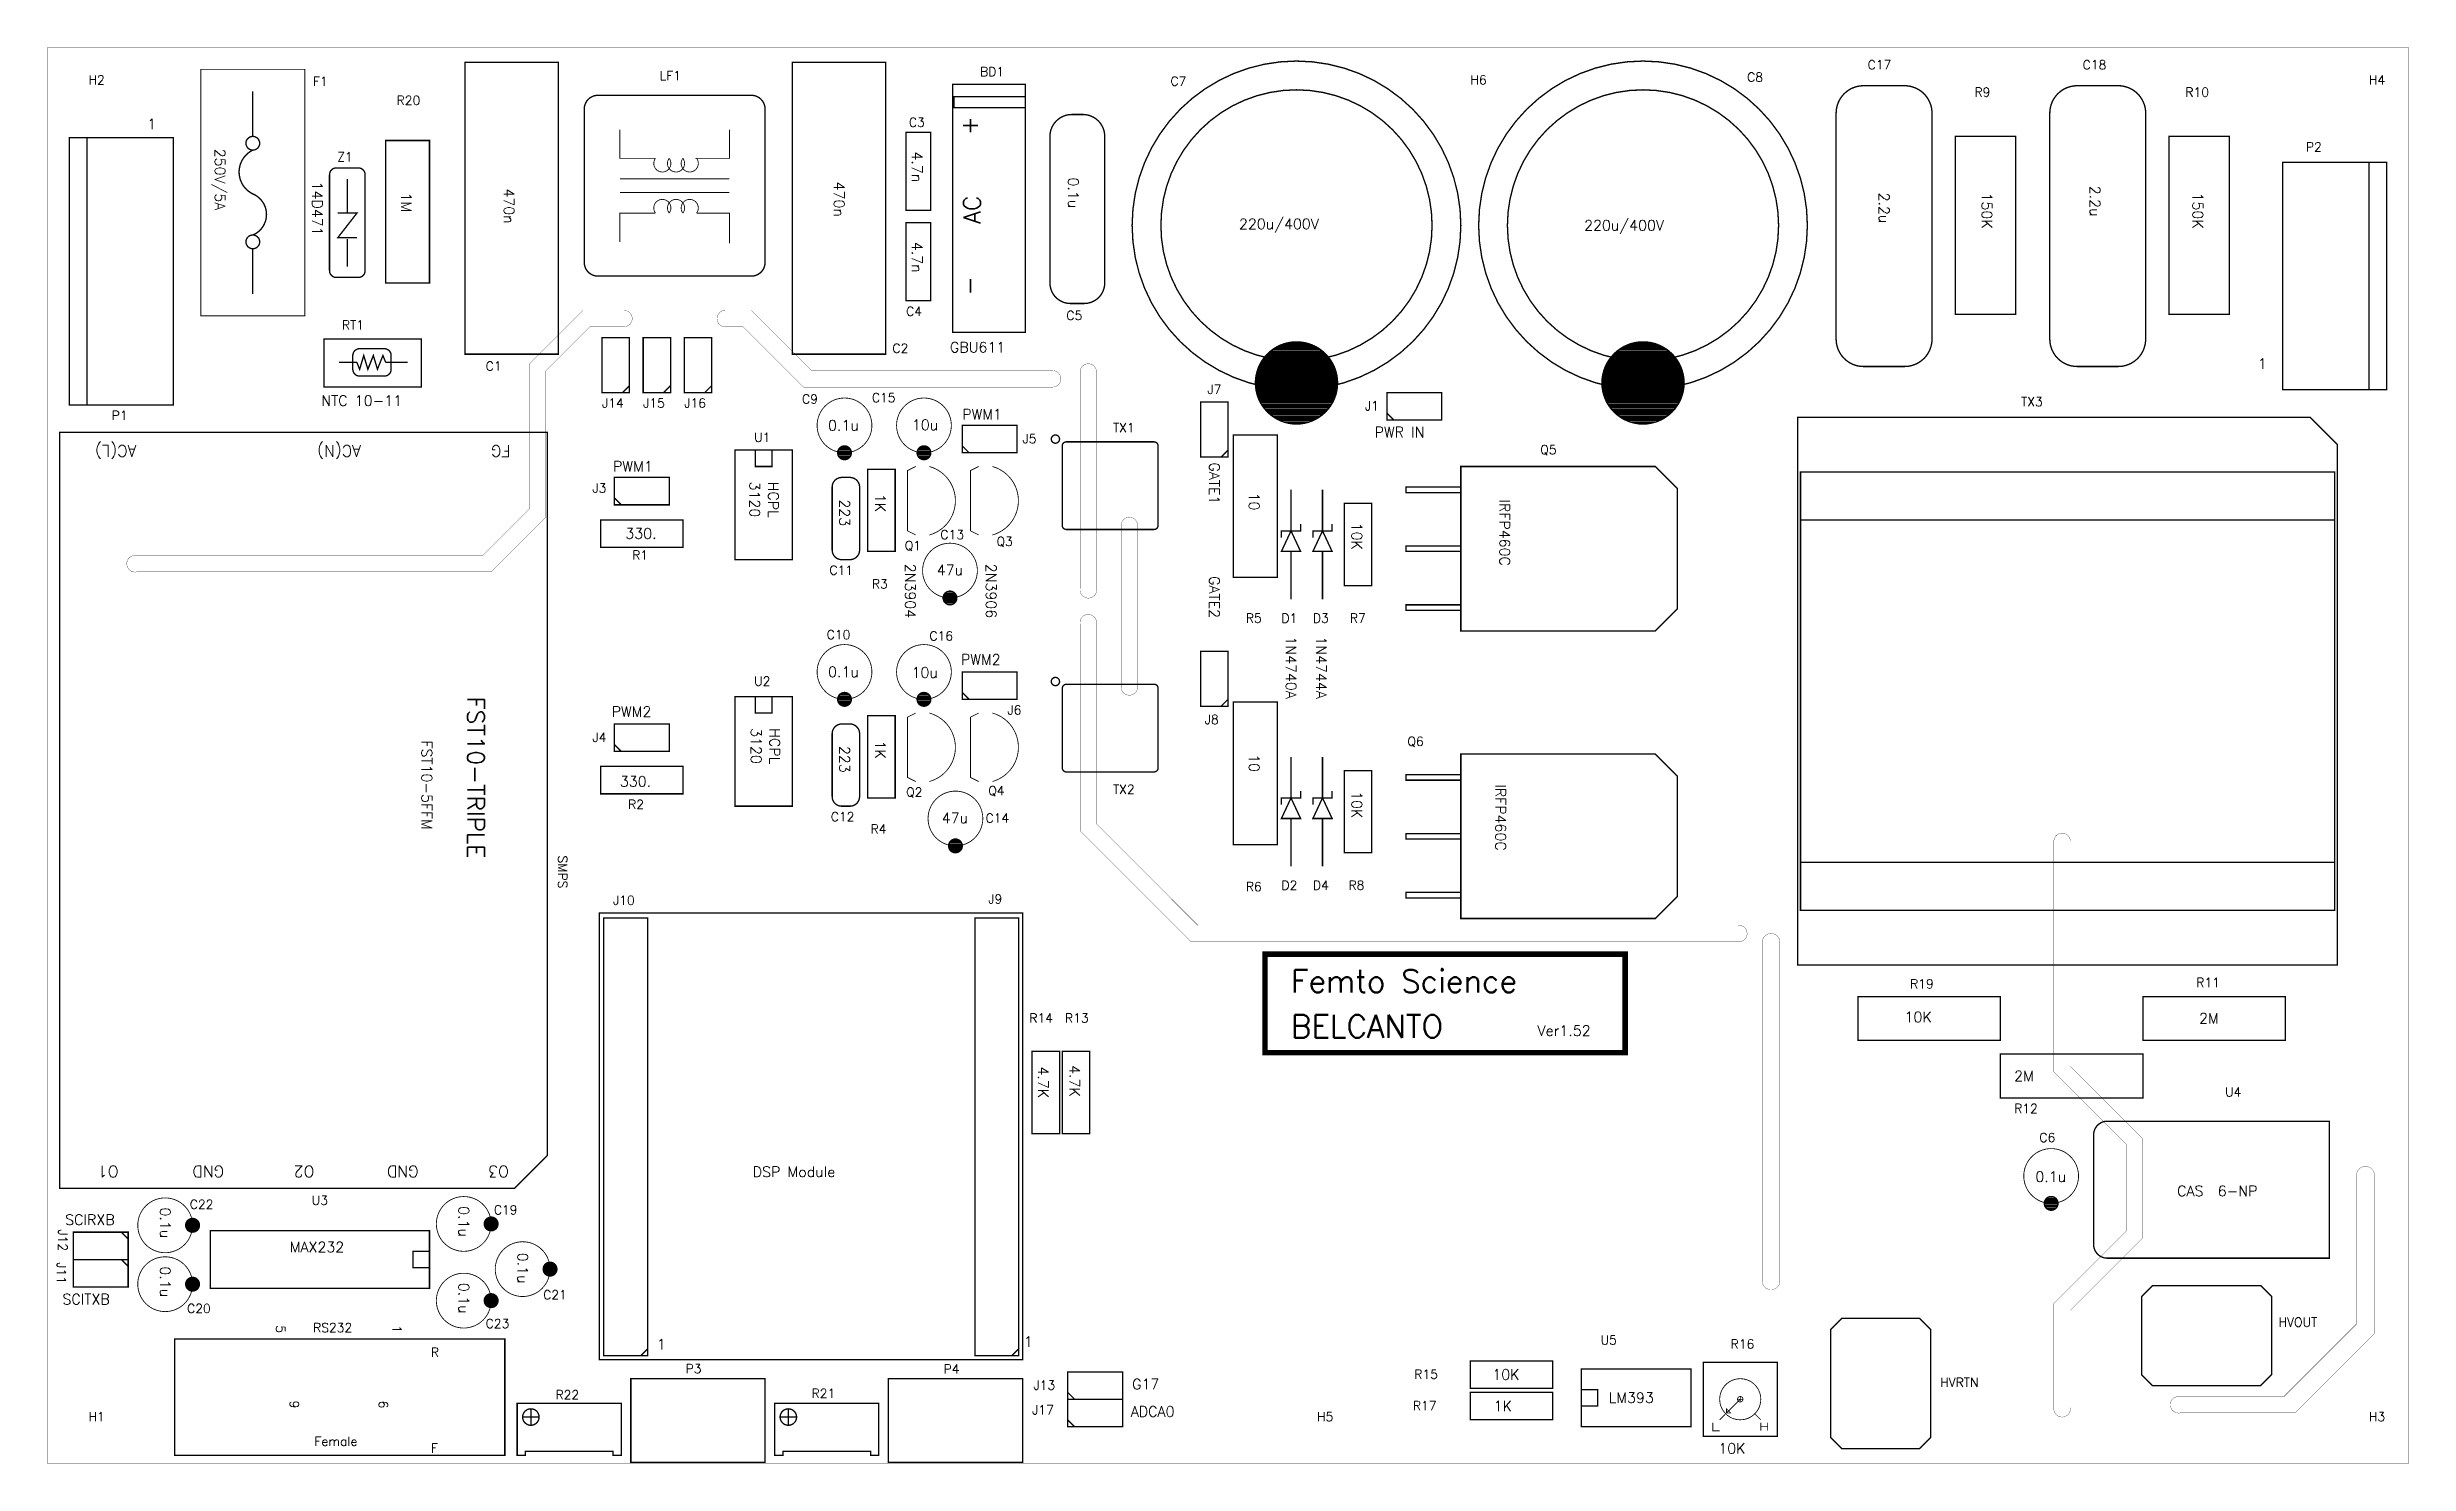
# Model space of a CAD drawing. Extents: x 0.1 to 8.72, y 0.1 to 5.27.
import ezdxf
from ezdxf.enums import TextEntityAlignment as Align

# ---------------------------------------------------------------- set-up
doc = ezdxf.new("R2010")
doc.units = 0
doc.header["$LTSCALE"] = 25
doc.header["$MEASUREMENT"] = 0
doc.layers.get('0').update_dxf_attribs({"linetype": 'CONTINUOUS'})
doc.styles.get("Standard").update_dxf_attribs({"font": 'simplex'})

msp = doc.modelspace()

# ---------------------------------------------------------------- linework, layer by layer
at = {"color": 1}
for points, const_width in [([(0.1, 0.1), (8.72, 0.1), (8.72, 5.27), (0.1, 5.27), (0.1, 0.1)], 0.001), ([(0.66, 4.29), (0.66, 5.19), (1.04, 5.19), (1.04, 4.29), (0.66, 4.29)], 0.003), ([(1.625, 5.215), (1.625, 4.15), (1.965, 4.15), (1.965, 5.215), (1.625, 5.215)], 0.005), ([(2.82, 5.215), (2.82, 4.15), (3.16, 4.15), (3.16, 5.215), (2.82, 5.215)], 0.005), ([(0.85, 4.945), (0.85, 5.11)], 0.005), ([(3.405, 4.23), (3.67, 4.23), (3.67, 5.135), (3.405, 5.135), (3.405, 4.23)], 0.005), ([(3.41, 5.05), (3.41, 5.09), (3.67, 5.09), (3.67, 5.05), (3.41, 5.05)], 0.005), ([(0.18, 4.94), (0.56, 4.94), (0.56, 3.965), (0.18, 3.965), (0.18, 4.94)], 0.005), ([(0.18, 4.94), (0.245, 4.94), (0.245, 3.965), (0.18, 3.965), (0.18, 4.94)], 0.005), ([(1.335, 4.93), (1.335, 4.41), (1.495, 4.41), (1.495, 4.93), (1.335, 4.93)], 0.005), ([(2.32, 4.865), (2.19, 4.865), (2.19, 4.97)], 0.003), ([(2.465, 4.865), (2.59, 4.865), (2.59, 4.97)], 0.003), ([(3.235, 4.96), (3.235, 4.675), (3.325, 4.675), (3.325, 4.96), (3.235, 4.96)], 0.005), ([(7.065, 4.945), (7.065, 4.295), (7.285, 4.295), (7.285, 4.945), (7.065, 4.945)], 0.005), ([(7.065, 4.945), (7.065, 4.295), (7.285, 4.295), (7.285, 4.945), (7.065, 4.945)], 0.005), ([(7.845, 4.945), (7.845, 4.295), (8.065, 4.295), (8.065, 4.945), (7.845, 4.945)], 0.005), ([(7.845, 4.945), (7.845, 4.295), (8.065, 4.295), (8.065, 4.945), (7.845, 4.945)], 0.005), ([(8.64, 4.02), (8.26, 4.02), (8.26, 4.85), (8.64, 4.85), (8.64, 4.02)], 0.005), ([(8.64, 4.02), (8.575, 4.02), (8.575, 4.85), (8.64, 4.85), (8.64, 4.02)], 0.005), ([(1.195, 4.665), (1.195, 4.79)], 0.005), ([(2.19, 4.79), (2.59, 4.79)], 0.003), ([(1.23, 4.575), (1.16, 4.575), (1.23, 4.665), (1.16, 4.665)], 0.005), ([(2.19, 4.74), (2.59, 4.74)], 0.003), ([(2.32, 4.665), (2.19, 4.665), (2.19, 4.56)], 0.003), ([(2.47, 4.665), (2.59, 4.665), (2.59, 4.555)], 0.003), ([(1.195, 4.57), (1.195, 4.47)], 0.005), ([(3.235, 4.63), (3.235, 4.345), (3.325, 4.345), (3.325, 4.63), (3.235, 4.63)], 0.005), ([(0.85, 4.535), (0.85, 4.37)], 0.005), ([(1.11, 4.03), (1.465, 4.03), (1.465, 4.205), (1.11, 4.205), (1.11, 4.03)], 0.005), ([(1.23, 4.12), (1.24, 4.095), (1.255, 4.145), (1.27, 4.095), (1.29, 4.145), (1.305, 4.095), (1.325, 4.145), (1.335, 4.12)], 0.005), ([(2.225, 4.01), (2.225, 4.21), (2.125, 4.21), (2.125, 4.01), (2.225, 4.01)], 0.005), ([(2.375, 4.01), (2.375, 4.21), (2.275, 4.21), (2.275, 4.01), (2.375, 4.01)], 0.005), ([(2.525, 4.01), (2.525, 4.21), (2.425, 4.21), (2.425, 4.01), (2.525, 4.01)], 0.005), ([(4.542, 4.138), (4.778, 4.138)], 0.005), ([(4.546, 4.143), (4.774, 4.143)], 0.005), ([(4.55, 4.147), (4.77, 4.147)], 0.005), ([(4.555, 4.152), (4.765, 4.152)], 0.005), ([(4.561, 4.157), (4.759, 4.157)], 0.005), ([(4.567, 4.162), (4.753, 4.162)], 0.005), ([(4.573, 4.168), (4.747, 4.168)], 0.005), ([(4.581, 4.173), (4.739, 4.173)], 0.005), ([(4.59, 4.178), (4.73, 4.178)], 0.005), ([(4.6, 4.183), (4.72, 4.183)], 0.005), ([(4.613, 4.188), (4.707, 4.188)], 0.005), ([(4.633, 4.192), (4.687, 4.192)], 0.005), ([(5.807, 4.138), (6.043, 4.138)], 0.005), ([(5.811, 4.143), (6.039, 4.143)], 0.005), ([(5.815, 4.147), (6.035, 4.147)], 0.005), ([(5.82, 4.152), (6.03, 4.152)], 0.005), ([(5.826, 4.157), (6.024, 4.157)], 0.005), ([(5.832, 4.162), (6.018, 4.162)], 0.005), ([(5.838, 4.168), (6.012, 4.168)], 0.005), ([(5.846, 4.173), (6.004, 4.173)], 0.005), ([(5.855, 4.178), (5.995, 4.178)], 0.005), ([(5.865, 4.183), (5.985, 4.183)], 0.005), ([(5.878, 4.188), (5.972, 4.188)], 0.005), ([(5.898, 4.192), (5.952, 4.192)], 0.005), ([(1.23, 4.12), (1.165, 4.12)], 0.005), ([(1.335, 4.12), (1.415, 4.12)], 0.005), ([(4.51, 4.053), (4.81, 4.053)], 0.005), ([(4.511, 4.063), (4.809, 4.063)], 0.005), ([(4.511, 4.058), (4.809, 4.058)], 0.005), ([(4.512, 4.067), (4.808, 4.067)], 0.005), ([(4.513, 4.072), (4.807, 4.072)], 0.005), ([(4.514, 4.077), (4.806, 4.077)], 0.005), ([(4.515, 4.082), (4.805, 4.082)], 0.005), ([(4.516, 4.088), (4.804, 4.088)], 0.005), ([(4.518, 4.093), (4.802, 4.093)], 0.005), ([(4.519, 4.098), (4.801, 4.098)], 0.005), ([(4.521, 4.103), (4.799, 4.103)], 0.005), ([(4.524, 4.107), (4.796, 4.107)], 0.005), ([(4.526, 4.112), (4.794, 4.112)], 0.005), ([(4.529, 4.117), (4.791, 4.117)], 0.005), ([(4.532, 4.122), (4.788, 4.122)], 0.005), ([(4.535, 4.128), (4.785, 4.128)], 0.005), ([(4.538, 4.133), (4.782, 4.133)], 0.005), ([(5.775, 4.053), (6.075, 4.053)], 0.005), ([(5.776, 4.063), (6.074, 4.063)], 0.005), ([(5.776, 4.058), (6.074, 4.058)], 0.005), ([(5.777, 4.067), (6.073, 4.067)], 0.005), ([(5.778, 4.072), (6.072, 4.072)], 0.005), ([(5.779, 4.077), (6.071, 4.077)], 0.005), ([(5.78, 4.082), (6.07, 4.082)], 0.005), ([(5.781, 4.088), (6.069, 4.088)], 0.005), ([(5.783, 4.093), (6.067, 4.093)], 0.005), ([(5.784, 4.098), (6.066, 4.098)], 0.005), ([(5.786, 4.103), (6.064, 4.103)], 0.005), ([(5.789, 4.107), (6.061, 4.107)], 0.005), ([(5.791, 4.112), (6.059, 4.112)], 0.005), ([(5.794, 4.117), (6.056, 4.117)], 0.005), ([(5.797, 4.122), (6.053, 4.122)], 0.005), ([(5.8, 4.128), (6.05, 4.128)], 0.005), ([(5.803, 4.133), (6.047, 4.133)], 0.005), ([(2.2, 4.01), (2.225, 4.01), (2.225, 4.035), (2.2, 4.01)], 0.005), ([(2.35, 4.01), (2.375, 4.01), (2.375, 4.035), (2.35, 4.01)], 0.005), ([(2.5, 4.01), (2.525, 4.01), (2.525, 4.035), (2.5, 4.01)], 0.005), ([(4.41, 3.775), (4.41, 3.975), (4.31, 3.975), (4.31, 3.775), (4.41, 3.775)], 0.005), ([(4.51, 4.048), (4.81, 4.048)], 0.005), ([(4.51, 4.043), (4.81, 4.043)], 0.005), ([(4.51, 4.037), (4.81, 4.037)], 0.005), ([(4.511, 4.032), (4.809, 4.032)], 0.005), ([(4.511, 4.027), (4.809, 4.027)], 0.005), ([(4.512, 4.022), (4.808, 4.022)], 0.005), ([(4.513, 4.018), (4.807, 4.018)], 0.005), ([(4.514, 4.013), (4.806, 4.013)], 0.005), ([(4.515, 4.008), (4.805, 4.008)], 0.005), ([(4.516, 4.003), (4.804, 4.003)], 0.005), ([(4.518, 3.998), (4.802, 3.998)], 0.005), ([(4.519, 3.993), (4.801, 3.993)], 0.005), ([(4.521, 3.987), (4.799, 3.987)], 0.005), ([(4.524, 3.982), (4.796, 3.982)], 0.005), ([(4.526, 3.978), (4.794, 3.978)], 0.005), ([(4.529, 3.973), (4.791, 3.973)], 0.005), ([(4.532, 3.967), (4.788, 3.967)], 0.005), ([(4.99, 3.91), (5.19, 3.91), (5.19, 4.01), (4.99, 4.01), (4.99, 3.91)], 0.005), ([(5.775, 4.048), (6.075, 4.048)], 0.005), ([(5.775, 4.043), (6.075, 4.043)], 0.005), ([(5.775, 4.037), (6.075, 4.037)], 0.005), ([(5.776, 4.032), (6.074, 4.032)], 0.005), ([(5.776, 4.027), (6.074, 4.027)], 0.005), ([(5.777, 4.022), (6.073, 4.022)], 0.005), ([(5.778, 4.018), (6.072, 4.018)], 0.005), ([(5.779, 4.013), (6.071, 4.013)], 0.005), ([(5.78, 4.008), (6.07, 4.008)], 0.005), ([(5.781, 4.003), (6.069, 4.003)], 0.005), ([(5.783, 3.998), (6.067, 3.998)], 0.005), ([(5.784, 3.993), (6.066, 3.993)], 0.005), ([(5.786, 3.987), (6.064, 3.987)], 0.005), ([(5.789, 3.982), (6.061, 3.982)], 0.005), ([(5.791, 3.978), (6.059, 3.978)], 0.005), ([(5.794, 3.973), (6.056, 3.973)], 0.005), ([(5.797, 3.967), (6.053, 3.967)], 0.005), ([(3.44, 3.79), (3.64, 3.79), (3.64, 3.89), (3.44, 3.89), (3.44, 3.79)], 0.005), ([(4.535, 3.962), (4.785, 3.962)], 0.005), ([(4.538, 3.958), (4.782, 3.958)], 0.005), ([(4.542, 3.953), (4.778, 3.953)], 0.005), ([(4.546, 3.947), (4.774, 3.947)], 0.005), ([(4.55, 3.942), (4.77, 3.942)], 0.005), ([(4.555, 3.938), (4.765, 3.938)], 0.005), ([(4.561, 3.933), (4.759, 3.933)], 0.005), ([(4.567, 3.928), (4.753, 3.928)], 0.005), ([(4.573, 3.922), (4.747, 3.922)], 0.005), ([(4.581, 3.918), (4.739, 3.918)], 0.005), ([(4.59, 3.913), (4.73, 3.913)], 0.005), ([(4.6, 3.908), (4.72, 3.908)], 0.005), ([(4.613, 3.902), (4.707, 3.902)], 0.005), ([(4.633, 3.898), (4.687, 3.898)], 0.005), ([(4.99, 3.935), (4.99, 3.91), (5.015, 3.91), (4.99, 3.935)], 0.005), ([(5.8, 3.962), (6.05, 3.962)], 0.005), ([(5.803, 3.958), (6.047, 3.958)], 0.005), ([(5.807, 3.953), (6.043, 3.953)], 0.005), ([(5.811, 3.947), (6.039, 3.947)], 0.005), ([(5.815, 3.942), (6.035, 3.942)], 0.005), ([(5.82, 3.938), (6.03, 3.938)], 0.005), ([(5.826, 3.933), (6.024, 3.933)], 0.005), ([(5.832, 3.928), (6.018, 3.928)], 0.005), ([(5.838, 3.922), (6.012, 3.922)], 0.005), ([(5.846, 3.918), (6.004, 3.918)], 0.005), ([(5.855, 3.913), (5.995, 3.913)], 0.005), ([(5.865, 3.908), (5.985, 3.908)], 0.005), ([(5.878, 3.902), (5.972, 3.902)], 0.005), ([(5.898, 3.898), (5.952, 3.898)], 0.005), ([(6.49, 3.92), (6.49, 1.92), (8.46, 1.92), (8.46, 3.82), (8.36, 3.92), (6.49, 3.92)], 0.005), ([(1.925, 3.865), (1.925, 1.225), (1.805, 1.105), (0.145, 1.105), (0.145, 3.865), (1.925, 3.865)], 0.005), ([(2.61, 3.8), (2.61, 3.4), (2.82, 3.4), (2.82, 3.8), (2.61, 3.8)], 0.005), ([(2.61, 3.8), (2.61, 3.4), (2.82, 3.4), (2.82, 3.8), (2.61, 3.8)], 0.005), ([(2.685, 3.8), (2.685, 3.74), (2.745, 3.74), (2.745, 3.8)], 0.005), ([(2.685, 3.8), (2.685, 3.74), (2.745, 3.74), (2.745, 3.8)], 0.005), ([(2.985, 3.793), (3.035, 3.793)], 0.005), ([(2.986, 3.797), (3.034, 3.797)], 0.005), ([(2.988, 3.803), (3.032, 3.803)], 0.005), ([(2.992, 3.808), (3.028, 3.808)], 0.005), ([(2.999, 3.813), (3.021, 3.813)], 0.005), ([(3.275, 3.793), (3.325, 3.793)], 0.005), ([(3.276, 3.797), (3.324, 3.797)], 0.005), ([(3.278, 3.803), (3.322, 3.803)], 0.005), ([(3.282, 3.808), (3.318, 3.808)], 0.005), ([(3.289, 3.813), (3.311, 3.813)], 0.005), ([(3.44, 3.815), (3.44, 3.79), (3.465, 3.79), (3.44, 3.815)], 0.005), ([(4.385, 3.775), (4.41, 3.775), (4.41, 3.8), (4.385, 3.775)], 0.005), ([(4.43, 3.855), (4.43, 3.335), (4.59, 3.335), (4.59, 3.855), (4.43, 3.855)], 0.005), ([(2.985, 3.788), (3.035, 3.788)], 0.005), ([(2.986, 3.783), (3.034, 3.783)], 0.005), ([(2.988, 3.777), (3.032, 3.777)], 0.005), ([(2.992, 3.773), (3.028, 3.773)], 0.005), ([(2.999, 3.768), (3.021, 3.768)], 0.005), ([(3.095, 3.73), (3.095, 3.43), (3.195, 3.43), (3.195, 3.73), (3.095, 3.73)], 0.005), ([(3.095, 3.73), (3.095, 3.43), (3.195, 3.43), (3.195, 3.73), (3.095, 3.73)], 0.005), ([(3.27, 3.74), (3.24, 3.725), (3.24, 3.505), (3.27, 3.49)], 0.003), ([(3.275, 3.788), (3.325, 3.788)], 0.005), ([(3.276, 3.783), (3.324, 3.783)], 0.005), ([(3.278, 3.777), (3.322, 3.777)], 0.005), ([(3.282, 3.773), (3.318, 3.773)], 0.005), ([(3.289, 3.768), (3.311, 3.768)], 0.005), ([(3.5, 3.74), (3.47, 3.725), (3.47, 3.505), (3.5, 3.49)], 0.003), ([(5.26, 3.74), (5.26, 3.14), (5.97, 3.14), (6.05, 3.22), (6.05, 3.66), (5.97, 3.74), (5.26, 3.74)], 0.005), ([(6.5, 3.72), (6.5, 2.12), (8.45, 2.12), (8.45, 3.72), (6.5, 3.72)], 0.005), ([(2.17, 3.6), (2.37, 3.6), (2.37, 3.7), (2.17, 3.7), (2.17, 3.6)], 0.005), ([(2.17, 3.625), (2.17, 3.6), (2.195, 3.6), (2.17, 3.625)], 0.005), ([(4.64, 3.505), (4.64, 3.655)], 0.005), ([(4.755, 3.505), (4.755, 3.655)], 0.005), ([(5.06, 3.665), (5.06, 3.645), (5.26, 3.645), (5.26, 3.665), (5.06, 3.665)], 0.005), ([(2.12, 3.445), (2.42, 3.445), (2.42, 3.545), (2.12, 3.545), (2.12, 3.445)], 0.005), ([(2.12, 3.445), (2.42, 3.445), (2.42, 3.545), (2.12, 3.545), (2.12, 3.445)], 0.005), ([(4.835, 3.605), (4.835, 3.305), (4.935, 3.305), (4.935, 3.605), (4.835, 3.605)], 0.005), ([(4.835, 3.605), (4.835, 3.305), (4.935, 3.305), (4.935, 3.605), (4.835, 3.605)], 0.005), ([(6.5, 3.545), (6.5, 2.295), (8.45, 2.295), (8.45, 3.545), (6.5, 3.545)], 0.005), ([(4.64, 3.505), (4.605, 3.43), (4.675, 3.43), (4.64, 3.505)], 0.005), ([(4.605, 3.48), (4.605, 3.505), (4.675, 3.505), (4.675, 3.53)], 0.005), ([(4.755, 3.505), (4.72, 3.43), (4.79, 3.43), (4.755, 3.505)], 0.005), ([(4.72, 3.48), (4.72, 3.505), (4.79, 3.505), (4.79, 3.53)], 0.005), ([(5.06, 3.45), (5.06, 3.43), (5.26, 3.43), (5.26, 3.45), (5.06, 3.45)], 0.005), ([(4.64, 3.43), (4.64, 3.255)], 0.005), ([(4.755, 3.43), (4.755, 3.255)], 0.005), ([(3.377, 3.277), (3.413, 3.277)], 0.005), ([(3.384, 3.283), (3.406, 3.283)], 0.005), ([(3.37, 3.263), (3.42, 3.263)], 0.005), ([(3.37, 3.257), (3.42, 3.257)], 0.005), ([(3.371, 3.268), (3.419, 3.268)], 0.005), ([(3.371, 3.252), (3.419, 3.252)], 0.005), ([(3.373, 3.272), (3.417, 3.272)], 0.005), ([(3.373, 3.248), (3.417, 3.248)], 0.005), ([(3.377, 3.243), (3.413, 3.243)], 0.005), ([(3.384, 3.237), (3.406, 3.237)], 0.005), ([(5.06, 3.235), (5.06, 3.215), (5.26, 3.215), (5.26, 3.235), (5.06, 3.235)], 0.005), ([(4.41, 2.865), (4.41, 3.065), (4.31, 3.065), (4.31, 2.865), (4.41, 2.865)], 0.005), ([(3.44, 2.89), (3.64, 2.89), (3.64, 2.99), (3.44, 2.99), (3.44, 2.89)], 0.005), ([(2.61, 2.9), (2.61, 2.5), (2.82, 2.5), (2.82, 2.9), (2.61, 2.9)], 0.005), ([(2.61, 2.9), (2.61, 2.5), (2.82, 2.5), (2.82, 2.9), (2.61, 2.9)], 0.005), ([(2.685, 2.9), (2.685, 2.84), (2.745, 2.84), (2.745, 2.9)], 0.005), ([(2.685, 2.9), (2.685, 2.84), (2.745, 2.84), (2.745, 2.9)], 0.005), ([(2.985, 2.893), (3.035, 2.893)], 0.005), ([(2.985, 2.888), (3.035, 2.888)], 0.005), ([(2.986, 2.898), (3.034, 2.898)], 0.005), ([(2.986, 2.882), (3.034, 2.882)], 0.005), ([(2.988, 2.902), (3.032, 2.902)], 0.005), ([(2.988, 2.878), (3.032, 2.878)], 0.005), ([(2.992, 2.908), (3.028, 2.908)], 0.005), ([(2.992, 2.873), (3.028, 2.873)], 0.005), ([(2.999, 2.913), (3.021, 2.913)], 0.005), ([(2.999, 2.868), (3.021, 2.868)], 0.005), ([(3.275, 2.893), (3.325, 2.893)], 0.005), ([(3.275, 2.888), (3.325, 2.888)], 0.005), ([(3.276, 2.898), (3.324, 2.898)], 0.005), ([(3.276, 2.882), (3.324, 2.882)], 0.005), ([(3.278, 2.902), (3.322, 2.902)], 0.005), ([(3.278, 2.878), (3.322, 2.878)], 0.005), ([(3.282, 2.908), (3.318, 2.908)], 0.005), ([(3.282, 2.873), (3.318, 2.873)], 0.005), ([(3.289, 2.913), (3.311, 2.913)], 0.005), ([(3.289, 2.868), (3.311, 2.868)], 0.005), ([(3.44, 2.915), (3.44, 2.89), (3.465, 2.89), (3.44, 2.915)], 0.005), ([(4.385, 2.865), (4.41, 2.865), (4.41, 2.89), (4.385, 2.865)], 0.005), ([(4.43, 2.88), (4.43, 2.36), (4.59, 2.36), (4.59, 2.88), (4.43, 2.88)], 0.005), ([(2.17, 2.7), (2.37, 2.7), (2.37, 2.8), (2.17, 2.8), (2.17, 2.7)], 0.005), ([(3.095, 2.83), (3.095, 2.53), (3.195, 2.53), (3.195, 2.83), (3.095, 2.83)], 0.005), ([(3.095, 2.83), (3.095, 2.53), (3.195, 2.53), (3.195, 2.83), (3.095, 2.83)], 0.005), ([(3.27, 2.84), (3.24, 2.825), (3.24, 2.605), (3.27, 2.59)], 0.003), ([(3.5, 2.84), (3.47, 2.825), (3.47, 2.605), (3.5, 2.59)], 0.003), ([(2.17, 2.725), (2.17, 2.7), (2.195, 2.7), (2.17, 2.725)], 0.005), ([(4.64, 2.53), (4.64, 2.68)], 0.005), ([(4.755, 2.53), (4.755, 2.68)], 0.005), ([(5.26, 2.69), (5.26, 2.09), (5.97, 2.09), (6.05, 2.17), (6.05, 2.61), (5.97, 2.69), (5.26, 2.69)], 0.005), ([(2.12, 2.545), (2.42, 2.545), (2.42, 2.645), (2.12, 2.645), (2.12, 2.545)], 0.005), ([(2.12, 2.545), (2.42, 2.545), (2.42, 2.645), (2.12, 2.645), (2.12, 2.545)], 0.005), ([(4.835, 2.63), (4.835, 2.33), (4.935, 2.33), (4.935, 2.63), (4.835, 2.63)], 0.005), ([(4.835, 2.63), (4.835, 2.33), (4.935, 2.33), (4.935, 2.63), (4.835, 2.63)], 0.005), ([(5.06, 2.615), (5.06, 2.595), (5.26, 2.595), (5.26, 2.615), (5.06, 2.615)], 0.005), ([(4.64, 2.53), (4.605, 2.455), (4.675, 2.455), (4.64, 2.53)], 0.005), ([(4.605, 2.505), (4.605, 2.53), (4.675, 2.53), (4.675, 2.555)], 0.005), ([(4.755, 2.53), (4.72, 2.455), (4.79, 2.455), (4.755, 2.53)], 0.005), ([(4.72, 2.505), (4.72, 2.53), (4.79, 2.53), (4.79, 2.555)], 0.005), ([(4.64, 2.455), (4.64, 2.28)], 0.005), ([(4.755, 2.455), (4.755, 2.28)], 0.005), ([(3.39, 2.357), (3.44, 2.357)], 0.005), ([(3.39, 2.353), (3.44, 2.353)], 0.005), ([(3.391, 2.362), (3.439, 2.362)], 0.005), ([(3.391, 2.348), (3.439, 2.348)], 0.005), ([(3.393, 2.368), (3.437, 2.368)], 0.005), ([(3.393, 2.342), (3.437, 2.342)], 0.005), ([(3.397, 2.373), (3.433, 2.373)], 0.005), ([(3.397, 2.337), (3.433, 2.337)], 0.005), ([(3.404, 2.377), (3.426, 2.377)], 0.005), ([(3.404, 2.333), (3.426, 2.333)], 0.005), ([(5.06, 2.4), (5.06, 2.38), (5.26, 2.38), (5.26, 2.4), (5.06, 2.4)], 0.005), ([(5.06, 2.185), (5.06, 2.165), (5.26, 2.165), (5.26, 2.185), (5.06, 2.185)], 0.005), ([(2.115, 0.48), (3.66, 0.48), (3.66, 2.11), (2.115, 2.11), (2.115, 0.48)], 0.005), ([(2.291, 0.494), (2.291, 2.092), (2.131, 2.092), (2.131, 0.494), (2.291, 0.494)], 0.005), ([(3.646, 0.494), (3.646, 2.092), (3.486, 2.092), (3.486, 0.494), (3.646, 0.494)], 0.005), ([(4.545, 1.6), (5.86, 1.6), (5.86, 1.96), (4.545, 1.96), (4.545, 1.6)], 0.02), ([(6.71, 1.645), (7.23, 1.645), (7.23, 1.805), (6.71, 1.805), (6.71, 1.645)], 0.005), ([(8.27, 1.805), (7.75, 1.805), (7.75, 1.645), (8.27, 1.645), (8.27, 1.805)], 0.005), ([(3.795, 1.305), (3.795, 1.605), (3.695, 1.605), (3.695, 1.305), (3.795, 1.305)], 0.005), ([(3.795, 1.305), (3.795, 1.605), (3.695, 1.605), (3.695, 1.305), (3.795, 1.305)], 0.005), ([(3.905, 1.305), (3.905, 1.605), (3.805, 1.605), (3.805, 1.305), (3.905, 1.305)], 0.005), ([(3.905, 1.305), (3.905, 1.605), (3.805, 1.605), (3.805, 1.305), (3.905, 1.305)], 0.005), ([(7.23, 1.435), (7.75, 1.435), (7.75, 1.595), (7.23, 1.595), (7.23, 1.435)], 0.005), ([(7.39, 1.052), (7.44, 1.052)], 0.005), ([(7.39, 1.048), (7.44, 1.048)], 0.005), ([(7.391, 1.058), (7.439, 1.058)], 0.005), ([(7.391, 1.042), (7.439, 1.042)], 0.005), ([(7.393, 1.063), (7.437, 1.063)], 0.005), ([(7.393, 1.038), (7.437, 1.038)], 0.005), ([(7.397, 1.067), (7.433, 1.067)], 0.005), ([(7.404, 1.073), (7.426, 1.073)], 0.005), ([(0.605, 0.973), (0.655, 0.973)], 0.005), ([(0.605, 0.968), (0.655, 0.968)], 0.005), ([(0.606, 0.978), (0.654, 0.978)], 0.005), ([(0.606, 0.963), (0.654, 0.963)], 0.005), ([(0.608, 0.983), (0.652, 0.983)], 0.005), ([(0.608, 0.958), (0.652, 0.958)], 0.005), ([(0.612, 0.988), (0.648, 0.988)], 0.005), ([(0.612, 0.953), (0.648, 0.953)], 0.005), ([(0.619, 0.993), (0.641, 0.993)], 0.005), ([(0.619, 0.948), (0.641, 0.948)], 0.005), ([(1.495, 0.95), (0.695, 0.95), (0.695, 0.74), (1.495, 0.74), (1.495, 0.95)], 0.005), ([(1.495, 0.95), (0.695, 0.95), (0.695, 0.74), (1.495, 0.74), (1.495, 0.95)], 0.005), ([(1.695, 0.978), (1.745, 0.978)], 0.005), ([(1.695, 0.973), (1.745, 0.973)], 0.005), ([(1.696, 0.983), (1.744, 0.983)], 0.005), ([(1.696, 0.968), (1.744, 0.968)], 0.005), ([(1.698, 0.988), (1.742, 0.988)], 0.005), ([(1.698, 0.963), (1.742, 0.963)], 0.005), ([(1.702, 0.993), (1.738, 0.993)], 0.005), ([(1.702, 0.958), (1.738, 0.958)], 0.005), ([(1.709, 0.998), (1.731, 0.998)], 0.005), ([(1.709, 0.953), (1.731, 0.953)], 0.005), ([(7.397, 1.032), (7.433, 1.032)], 0.005), ([(7.404, 1.028), (7.426, 1.028)], 0.005), ([(0.395, 0.945), (0.195, 0.945), (0.195, 0.845), (0.395, 0.845), (0.395, 0.945)], 0.005), ([(0.395, 0.92), (0.395, 0.945), (0.37, 0.945), (0.395, 0.92)], 0.005), ([(1.495, 0.875), (1.435, 0.875), (1.435, 0.815), (1.495, 0.815)], 0.005), ([(1.495, 0.875), (1.435, 0.875), (1.435, 0.815), (1.495, 0.815)], 0.005), ([(0.395, 0.845), (0.195, 0.845), (0.195, 0.745), (0.395, 0.745), (0.395, 0.845)], 0.005), ([(0.395, 0.82), (0.395, 0.845), (0.37, 0.845), (0.395, 0.82)], 0.005), ([(0.619, 0.778), (0.641, 0.778)], 0.005), ([(1.91, 0.813), (1.96, 0.813)], 0.005), ([(1.91, 0.808), (1.96, 0.808)], 0.005), ([(1.911, 0.818), (1.959, 0.818)], 0.005), ([(1.911, 0.803), (1.959, 0.803)], 0.005), ([(1.913, 0.823), (1.957, 0.823)], 0.005), ([(1.913, 0.798), (1.957, 0.798)], 0.005), ([(1.917, 0.828), (1.953, 0.828)], 0.005), ([(1.917, 0.793), (1.953, 0.793)], 0.005), ([(1.924, 0.833), (1.946, 0.833)], 0.005), ([(1.924, 0.788), (1.946, 0.788)], 0.005), ([(0.605, 0.758), (0.655, 0.758)], 0.005), ([(0.605, 0.753), (0.655, 0.753)], 0.005), ([(0.606, 0.763), (0.654, 0.763)], 0.005), ([(0.606, 0.748), (0.654, 0.748)], 0.005), ([(0.608, 0.768), (0.652, 0.768)], 0.005), ([(0.608, 0.743), (0.652, 0.743)], 0.005), ([(0.612, 0.773), (0.648, 0.773)], 0.005), ([(0.612, 0.738), (0.648, 0.738)], 0.005), ([(0.619, 0.733), (0.641, 0.733)], 0.005), ([(1.695, 0.698), (1.745, 0.698)], 0.005), ([(1.695, 0.693), (1.745, 0.693)], 0.005), ([(1.696, 0.703), (1.744, 0.703)], 0.005), ([(1.696, 0.688), (1.744, 0.688)], 0.005), ([(1.698, 0.708), (1.742, 0.708)], 0.005), ([(1.702, 0.713), (1.738, 0.713)], 0.005), ([(1.709, 0.718), (1.731, 0.718)], 0.005), ([(7.745, 0.425), (7.785, 0.385), (8.18, 0.385), (8.22, 0.425), (8.22, 0.71), (8.18, 0.75), (7.785, 0.75), (7.745, 0.71), (7.745, 0.425)], 0.005), ([(1.698, 0.683), (1.742, 0.683)], 0.005), ([(1.702, 0.678), (1.738, 0.678)], 0.005), ([(1.709, 0.673), (1.731, 0.673)], 0.005), ([(6.65, 0.63), (6.61, 0.59), (6.61, 0.195), (6.65, 0.155), (6.935, 0.155), (6.975, 0.195), (6.975, 0.59), (6.935, 0.63), (6.65, 0.63)], 0.005), ([(1.77, 0.555), (0.565, 0.555), (0.565, 0.13), (1.77, 0.13), (1.77, 0.555)], 0.005), ([(2.266, 0.494), (2.291, 0.494), (2.291, 0.519), (2.266, 0.494)], 0.005), ([(3.621, 0.494), (3.646, 0.494), (3.646, 0.519), (3.621, 0.494)], 0.005), ([(3.825, 0.335), (4.025, 0.335), (4.025, 0.435), (3.825, 0.435), (3.825, 0.335)], 0.005), ([(5.295, 0.375), (5.595, 0.375), (5.595, 0.475), (5.295, 0.475), (5.295, 0.375)], 0.005), ([(5.295, 0.375), (5.595, 0.375), (5.595, 0.475), (5.295, 0.475), (5.295, 0.375)], 0.005), ([(5.7, 0.235), (6.1, 0.235), (6.1, 0.445), (5.7, 0.445), (5.7, 0.235)], 0.005), ([(5.7, 0.235), (6.1, 0.235), (6.1, 0.445), (5.7, 0.445), (5.7, 0.235)], 0.005), ([(6.145, 0.2), (6.415, 0.2), (6.415, 0.47), (6.145, 0.47), (6.145, 0.2)], 0.005), ([(2.72, 0.41), (2.23, 0.41), (2.23, 0.105), (2.72, 0.105), (2.72, 0.41)], 0.005), ([(3.66, 0.41), (3.17, 0.41), (3.17, 0.105), (3.66, 0.105), (3.66, 0.41)], 0.005), ([(3.825, 0.36), (3.825, 0.335), (3.85, 0.335), (3.825, 0.36)], 0.005), ([(5.295, 0.26), (5.595, 0.26), (5.595, 0.36), (5.295, 0.36), (5.295, 0.26)], 0.005), ([(5.295, 0.26), (5.595, 0.26), (5.595, 0.36), (5.295, 0.36), (5.295, 0.26)], 0.005), ([(5.7, 0.31), (5.76, 0.31), (5.76, 0.37), (5.7, 0.37)], 0.005), ([(5.7, 0.31), (5.76, 0.31), (5.76, 0.37), (5.7, 0.37)], 0.005), ([(6.28, 0.325), (6.28, 0.345)], 0.003), ([(2.195, 0.13), (2.165, 0.13), (2.165, 0.145), (1.845, 0.145), (1.845, 0.13), (1.815, 0.13), (1.815, 0.32), (2.195, 0.32), (2.195, 0.13)], 0.005), ([(1.895, 0.27), (1.835, 0.27)], 0.005), ([(1.865, 0.3), (1.865, 0.24)], 0.005), ([(3.135, 0.13), (3.105, 0.13), (3.105, 0.145), (2.785, 0.145), (2.785, 0.13), (2.755, 0.13), (2.755, 0.32), (3.135, 0.32), (3.135, 0.13)], 0.005), ([(2.835, 0.27), (2.775, 0.27)], 0.005), ([(2.805, 0.3), (2.805, 0.24)], 0.005), ([(3.825, 0.235), (4.025, 0.235), (4.025, 0.335), (3.825, 0.335), (3.825, 0.235)], 0.005), ([(3.825, 0.26), (3.825, 0.235), (3.85, 0.235), (3.825, 0.26)], 0.005), ([(6.205, 0.26), (6.225, 0.28)], 0.003), ([(6.28, 0.335), (6.23, 0.285), (6.245, 0.285), (6.23, 0.3), (6.23, 0.285)], 0.003), ([(6.27, 0.335), (6.29, 0.335)], 0.003), ([(6.355, 0.26), (6.335, 0.28)], 0.003), ([(6.18, 0.25), (6.18, 0.22), (6.205, 0.22)], 0.003), ([(6.355, 0.22), (6.355, 0.25)], 0.003), ([(6.355, 0.235), (6.38, 0.235)], 0.003), ([(6.38, 0.22), (6.38, 0.25)], 0.003)]:
    msp.add_lwpolyline(points, dxfattribs=dict(at, const_width=const_width))
for points, const_width in [([(4.66, 4.02, -1), (4.66, 5.22, -1), (4.66, 4.02)], 0.005), ([(5.925, 4.02, -1), (5.925, 5.22, -1), (5.925, 4.02)], 0.005), ([(2.11, 4.435, -0.414), (2.06, 4.485), (2.06, 5.045, -0.414), (2.11, 5.095), (2.67, 5.095, -0.414), (2.72, 5.045), (2.72, 4.485, -0.414), (2.67, 4.435), (2.11, 4.435)], 0.005), ([(4.66, 4.125, -1), (4.66, 5.115, -1), (4.66, 4.125)], 0.005), ([(5.925, 4.125, -1), (5.925, 5.115, -1), (5.925, 4.125)], 0.005), ([(6.73, 5.13, 0.414), (6.63, 5.03), (6.63, 4.205, 0.414), (6.73, 4.105), (6.88, 4.105, 0.414), (6.98, 4.205), (6.98, 5.03, 0.414), (6.88, 5.13), (6.73, 5.13)], 0.005), ([(7.51, 5.13, 0.414), (7.41, 5.03), (7.41, 4.205, 0.414), (7.51, 4.105), (7.66, 4.105, 0.414), (7.76, 4.205), (7.76, 5.03, 0.414), (7.66, 5.13), (7.51, 5.13)], 0.005), ([(3.84, 5.025, 0.414), (3.76, 4.945), (3.76, 4.41, 0.414), (3.835, 4.335), (3.885, 4.335, 0.414), (3.96, 4.41), (3.96, 4.945, 0.414), (3.88, 5.025), (3.84, 5.025)], 0.005), ([(0.875, 4.92, -1), (0.825, 4.92, -1), (0.875, 4.92)], 0.005), ([(0.85, 4.895, 0.626), (0.85, 4.735)], 0.005), ([(1.235, 4.43, 0.414), (1.26, 4.455), (1.26, 4.805, 0.414), (1.235, 4.83), (1.155, 4.83, 0.414), (1.13, 4.805), (1.13, 4.455, 0.414), (1.155, 4.43), (1.235, 4.43)], 0.005), ([(2.37, 4.865, -1.999), (2.32, 4.865)], 0.003), ([(2.42, 4.865, -1.999), (2.37, 4.865)], 0.003), ([(2.47, 4.865, -1.999), (2.42, 4.865)], 0.003), ([(0.85, 4.585, 0.666), (0.85, 4.735)], 0.005), ([(2.32, 4.665, -1.999), (2.37, 4.665)], 0.003), ([(2.37, 4.665, -1.999), (2.42, 4.665)], 0.003), ([(2.42, 4.665, -1.999), (2.47, 4.665)], 0.003), ([(0.875, 4.56, -1), (0.825, 4.56, -1), (0.875, 4.56)], 0.005), ([(2.575, 4.31, 1.013), (2.575, 4.25), (2.64, 4.25), (2.86, 4.03), (3.77, 4.03, 0.999), (3.77, 4.09), (2.89, 4.09), (2.67, 4.31), (2.575, 4.31)], 0.001), ([(0.425, 3.415), (1.69, 3.415), (1.86, 3.585), (1.86, 4.115), (2.055, 4.31), (2.205, 4.31, -0.999), (2.205, 4.25), (2.08, 4.25), (1.92, 4.09), (1.92, 3.555), (1.72, 3.355), (0.425, 3.355, -1.166), (0.425, 3.415)], 0.001), ([(1.24, 4.07, -0.414), (1.215, 4.095), (1.215, 4.145, -0.414), (1.24, 4.17), (1.33, 4.17, -0.414), (1.355, 4.145), (1.355, 4.095, -0.414), (1.33, 4.07), (1.24, 4.07)], 0.005), ([(4.66, 3.895, -1), (4.66, 4.195, -1), (4.66, 3.895)], 0.005), ([(5.925, 3.895, -1), (5.925, 4.195, -1), (5.925, 3.895)], 0.005), ([(3.87, 3.295, 1.18), (3.93, 3.295), (3.93, 4.085, 0.999), (3.87, 4.085), (3.87, 3.295)], 0.001), ([(2.91, 3.89, -1), (3.11, 3.89, -1), (2.91, 3.89)], 0.003), ([(3.2, 3.89, -1), (3.4, 3.89, -1), (3.2, 3.89)], 0.003), ([(3.01, 3.765, -1), (3.01, 3.815, -1), (3.01, 3.765)], 0.005), ([(3.3, 3.765, -1), (3.3, 3.815, -1), (3.3, 3.765)], 0.005), ([(3.78, 3.825, -1), (3.78, 3.855, -1), (3.78, 3.825)], 0.005), ([(3.82, 3.83, 0.414), (3.805, 3.815), (3.805, 3.525, 0.414), (3.82, 3.51), (4.14, 3.51, 0.414), (4.155, 3.525), (4.155, 3.815, 0.414), (4.14, 3.83), (3.82, 3.83)], 0.005), ([(3.32, 3.74, -0.759), (3.32, 3.49)], 0.003), ([(3.55, 3.74, -0.759), (3.55, 3.49)], 0.003), ([(3, 3.7, 0.414), (2.965, 3.665), (2.965, 3.435, 0.414), (3, 3.4), (3.03, 3.4, 0.414), (3.065, 3.435), (3.065, 3.665, 0.414), (3.03, 3.7), (3, 3.7)], 0.005), ([(3, 3.7, 0.414), (2.965, 3.665), (2.965, 3.435, 0.414), (3, 3.4), (3.03, 3.4, 0.414), (3.065, 3.435), (3.065, 3.665, 0.414), (3.03, 3.7), (3, 3.7)], 0.005), ([(4.02, 2.935, 0.999), (4.08, 2.935), (4.08, 3.525, 0.999), (4.02, 3.525), (4.02, 2.935)], 0.001), ([(3.295, 3.36, -1), (3.495, 3.36, -1), (3.295, 3.36)], 0.003), ([(3.395, 3.235, -1), (3.395, 3.285, -1), (3.395, 3.235)], 0.005), ([(3.87, 2.41), (4.275, 2.005), (6.27, 2.005, 1.166), (6.27, 2.065), (4.3, 2.065), (3.93, 2.435), (3.93, 3.165, 1.166), (3.87, 3.165), (3.87, 2.41)], 0.001), ([(2.91, 2.99, -1), (3.11, 2.99, -1), (2.91, 2.99)], 0.003), ([(3.2, 2.99, -1), (3.4, 2.99, -1), (3.2, 2.99)], 0.003), ([(3.78, 2.94, -1), (3.78, 2.97, -1), (3.78, 2.94)], 0.005), ([(3.82, 2.945, 0.414), (3.805, 2.93), (3.805, 2.64, 0.414), (3.82, 2.625), (4.14, 2.625, 0.414), (4.155, 2.64), (4.155, 2.93, 0.414), (4.14, 2.945), (3.82, 2.945)], 0.005), ([(3.01, 2.865, -1), (3.01, 2.915, -1), (3.01, 2.865)], 0.005), ([(3.3, 2.865, -1), (3.3, 2.915, -1), (3.3, 2.865)], 0.005), ([(3, 2.8, 0.414), (2.965, 2.765), (2.965, 2.535, 0.414), (3, 2.5), (3.03, 2.5, 0.414), (3.065, 2.535), (3.065, 2.765, 0.414), (3.03, 2.8), (3, 2.8)], 0.005), ([(3, 2.8, 0.414), (2.965, 2.765), (2.965, 2.535, 0.414), (3, 2.5), (3.03, 2.5, 0.414), (3.065, 2.535), (3.065, 2.765, 0.414), (3.03, 2.8), (3, 2.8)], 0.005), ([(3.32, 2.84, -0.759), (3.32, 2.59)], 0.003), ([(3.55, 2.84, -0.759), (3.55, 2.59)], 0.003), ([(3.315, 2.455, -1), (3.515, 2.455, -1), (3.315, 2.455)], 0.003), ([(3.415, 2.33, -1), (3.415, 2.38, -1), (3.415, 2.33)], 0.005), ([(7.425, 1.53), (7.425, 2.37, -1.057), (7.485, 2.37), (7.485, 1.55), (7.75, 1.285), (7.75, 0.925), (7.485, 0.66), (7.485, 0.305, -1.166), (7.425, 0.305), (7.425, 0.685), (7.69, 0.95), (7.69, 1.265), (7.425, 1.53)], 0.001), ([(6.36, 2.005), (6.36, 0.765, 0.926), (6.425, 0.765), (6.425, 2.005, 0.926), (6.36, 2.005)], 0.001), ([(7.62, 1.35, 0.414), (7.57, 1.3), (7.57, 0.9, 0.414), (7.62, 0.85), (8.43, 0.85), (8.43, 1.35), (7.62, 1.35)], 0.005), ([(7.315, 1.15, -1), (7.515, 1.15, -1), (7.315, 1.15)], 0.003), ([(8.53, 1.15), (8.53, 0.61), (8.265, 0.345), (7.885, 0.345, 1.166), (7.885, 0.285), (8.305, 0.285), (8.595, 0.575), (8.595, 1.15, 1.079), (8.53, 1.15)], 0.001), ([(0.53, 0.87, -1), (0.53, 1.07, -1), (0.53, 0.87)], 0.003), ([(1.62, 0.875, -1), (1.62, 1.075, -1), (1.62, 0.875)], 0.003), ([(7.415, 1.025, -1), (7.415, 1.075, -1), (7.415, 1.025)], 0.005), ([(0.655, 0.97, -1), (0.605, 0.97, -1), (0.655, 0.97)], 0.005), ([(1.745, 0.975, -1), (1.695, 0.975, -1), (1.745, 0.975)], 0.005), ([(1.835, 0.71, -1), (1.835, 0.91, -1), (1.835, 0.71)], 0.003), ([(0.53, 0.655, -1), (0.53, 0.855, -1), (0.53, 0.655)], 0.003), ([(0.655, 0.755, -1), (0.605, 0.755, -1), (0.655, 0.755)], 0.005), ([(1.62, 0.595, -1), (1.62, 0.795, -1), (1.62, 0.595)], 0.003), ([(1.96, 0.81, -1), (1.91, 0.81, -1), (1.96, 0.81)], 0.005), ([(1.745, 0.695, -1), (1.695, 0.695, -1), (1.745, 0.695)], 0.005), ([(6.355, 0.335, -1), (6.205, 0.335, -1), (6.355, 0.335)], 0.003), ([(6.29, 0.335, -1), (6.27, 0.335, -1), (6.29, 0.335)], 0.003), ([(1.865, 0.3, -1), (1.865, 0.24, -1), (1.865, 0.3)], 0.005), ([(2.805, 0.3, -1), (2.805, 0.24, -1), (2.805, 0.3)], 0.005)]:
    msp.add_lwpolyline(points, format="xyb", dxfattribs=dict(at, const_width=const_width))

# ---------------------------------------------------------------- texts
for s, height, p in [('LF1', 0.033, (2.335, 5.14)), ('BD1', 0.033, (3.505, 5.155)), ('C8', 0.033, (6.305, 5.135)), ('C17', 0.033, (6.745, 5.18)), ('C18', 0.033, (7.53, 5.18)), ('H2', 0.033, (0.25, 5.125)), ('F1', 0.033, (1.07, 5.12)), ('R20', 0.033, (1.375, 5.05)), ('C7', 0.033, (4.2, 5.12)), ('H6', 0.033, (5.295, 5.125)), ('R9', 0.033, (7.135, 5.08)), ('R10', 0.033, (7.905, 5.08)), ('H4', 0.033, (8.575, 5.125)), ('1', 0.038, (0.465, 4.96)), ('C3', 0.033, (3.245, 4.97)), ('P2', 0.033, (8.345, 4.88)), ('Z1', 0.033, (1.158, 4.844)), ('C4', 0.033, (3.235, 4.28)), ('RT1', 0.033, (1.175, 4.23)), ('C5', 0.033, (3.82, 4.265)), ('C2', 0.033, (3.185, 4.145)), ('GBU611', 0.038, (3.395, 4.145)), ('C1', 0.033, (1.7, 4.08)), ('1', 0.038, (8.17, 4.085)), ('NTC 10-11', 0.038, (1.1, 3.95)), ('J14', 0.033, (2.125, 3.945)), ('J15', 0.033, (2.275, 3.945)), ('J16', 0.033, (2.425, 3.945)), ('C9', 0.033, (2.855, 3.96)), ('C15', 0.033, (3.11, 3.965)), ('J7', 0.033, (4.335, 3.995)), ('J1', 0.033, (4.91, 3.935)), ('TX3', 0.033, (7.305, 3.95)), ('P1', 0.033, (0.335, 3.9)), ('0.1u', 0.038, (2.95, 3.86)), ('PWM1', 0.038, (3.44, 3.9)), ('TX1', 0.033, (3.99, 3.855)), ('PWR IN', 0.038, (4.945, 3.835)), ('U1', 0.033, (2.68, 3.82)), ('J5', 0.033, (3.66, 3.815)), ('Q5', 0.033, (5.55, 3.775)), ('PWM1', 0.038, (2.165, 3.71)), ('J3', 0.033, (2.09, 3.635)), ('330.', 0.038, (2.21, 3.465)), ('Q1', 0.033, (3.23, 3.425)), ('C13', 0.033, (3.36, 3.465)), ('Q3', 0.033, (3.565, 3.44)), ('R1', 0.033, (2.235, 3.39)), ('C11', 0.033, (2.955, 3.335)), ('R3', 0.033, (3.11, 3.285)), ('R5', 0.033, (4.475, 3.16)), ('D1', 0.033, (4.605, 3.16)), ('D3', 0.033, (4.72, 3.16)), ('R7', 0.033, (4.855, 3.16)), ('C10', 0.033, (2.945, 3.1)), ('C16', 0.033, (3.32, 3.095)), ('PWM2', 0.038, (3.435, 3.005)), ('U2', 0.033, (2.68, 2.93)), ('0.1u', 0.038, (2.95, 2.96)), ('PWM2', 0.038, (2.16, 2.815)), ('J6', 0.033, (3.605, 2.825)), ('J4', 0.033, (2.09, 2.725)), ('J8', 0.033, (4.325, 2.79)), ('Q6', 0.033, (5.065, 2.71)), ('330.', 0.038, (2.19, 2.56)), ('R2', 0.033, (2.22, 2.48)), ('Q2', 0.033, (3.235, 2.525)), ('Q4', 0.033, (3.535, 2.53)), ('TX2', 0.033, (3.99, 2.535)), ('C12', 0.033, (2.96, 2.435)), ('R4', 0.033, (3.105, 2.39)), ('C14', 0.033, (3.525, 2.43)), ('J10', 0.033, (2.165, 2.13)), ('J9', 0.033, (3.535, 2.135)), ('R6', 0.033, (4.475, 2.18)), ('D2', 0.033, (4.605, 2.185)), ('D4', 0.033, (4.72, 2.185)), ('R8', 0.033, (4.85, 2.185)), ('Femto Science', 0.083, (4.64, 1.795)), ('R19', 0.033, (6.9, 1.825)), ('R11', 0.033, (7.945, 1.83)), ('R14', 0.033, (3.685, 1.7)), ('R13', 0.033, (3.815, 1.7)), ('BELCANTO', 0.083, (4.64, 1.63)), ('10K', 0.038, (6.88, 1.7)), ('2M', 0.038, (7.955, 1.695)), ('2M', 0.038, (7.28, 1.485)), ('U4', 0.033, (8.05, 1.43)), ('R12', 0.033, (7.28, 1.37)), ('C6', 0.033, (7.372, 1.264)), ('DSP Module', 0.038, (2.675, 1.135)), ('C22', 0.033, (0.62, 1.02)), ('U3', 0.033, (1.065, 1.035)), ('C19', 0.033, (1.73, 1)), ('CAS  6-NP', 0.038, (7.875, 1.065)), ('SCIRXB', 0.038, (0.165, 0.96)), ('MAX232', 0.038, (0.985, 0.86)), ('SCITXB', 0.038, (0.155, 0.67)), ('C21', 0.033, (1.91, 0.69)), ('C20', 0.033, (0.61, 0.64)), ('RS232', 0.033, (1.07, 0.57)), ('C23', 0.033, (1.7, 0.585)), ('HVOUT', 0.033, (8.245, 0.59)), ('R', 0.033, (1.5, 0.48)), ('1', 0.038, (2.325, 0.505)), ('1', 0.038, (3.665, 0.515)), ('U5', 0.033, (5.77, 0.525)), ('R16', 0.033, (6.245, 0.51)), ('P3', 0.033, (2.43, 0.42)), ('P4', 0.033, (3.372, 0.419)), ('R15', 0.033, (5.09, 0.4)), ('10K', 0.038, (5.375, 0.395)), ('R22', 0.033, (1.955, 0.325)), ('R21', 0.033, (2.89, 0.33)), ('J13', 0.033, (3.7, 0.36)), ('G17', 0.038, (4.06, 0.36)), ('LM393', 0.038, (5.8, 0.31)), ('HVRTN', 0.033, (7.01, 0.37)), ('H1', 0.033, (0.25, 0.245)), ('J17', 0.033, (3.695, 0.27)), ('ADCA0', 0.038, (4.055, 0.26)), ('H5', 0.033, (4.735, 0.245)), ('R17', 0.033, (5.085, 0.285)), ('1K', 0.038, (5.38, 0.28)), ('H3', 0.033, (8.575, 0.245)), ('Female', 0.033, (1.075, 0.155)), ('F', 0.033, (1.5, 0.13)), ('10K', 0.038, (6.2, 0.125))]:
    msp.add_text(s, height=height).set_placement(p, align=Align.BOTTOM_LEFT)
for s, height, rotation, p in [('+', 0.062, 90, (3.515, 4.95)), ('AC', 0.062, 90, (3.525, 4.625)), ('-', 0.062, 90, (3.515, 4.365)), ('AC(L)', 0.042, 180, (0.425, 3.83)), ('AC(N)', 0.042, 180, (1.245, 3.83)), ('FG', 0.042, 180, (1.79, 3.83)), ('FST10-TRIPLE', 0.062, 270, (1.615, 2.9)), ('O1', 0.042, 180, (0.36, 1.2)), ('GND', 0.042, 180, (0.745, 1.2)), ('O2', 0.042, 180, (1.075, 1.2)), ('GND', 0.042, 180, (1.455, 1.2)), ('O3', 0.042, 180, (1.785, 1.2))]:
    msp.add_text(s, height=height, rotation=rotation, dxfattribs=at).set_placement(p, align=Align.BOTTOM_LEFT)
for s, height, p in [('250V/5A', 0.038, (0.7, 4.9)), ('4.7n', 0.038, (3.245, 4.89)), ('14D471', 0.038, (1.055, 4.78)), ('0.1u', 0.038, (3.815, 4.795)), ('1M', 0.038, (1.38, 4.74)), ('150K', 0.038, (7.15, 4.74)), ('150K', 0.038, (7.92, 4.74)), ('4.7n', 0.038, (3.245, 4.56)), ('GATE1', 0.038, (4.33, 3.755)), ('3120', 0.038, (2.652, 3.685)), ('HCPL', 0.038, (2.72, 3.685)), ('1K', 0.038, (3.11, 3.64)), ('223', 0.038, (2.98, 3.62)), ('IRFP460C', 0.038, (5.39, 3.62)), ('10K', 0.038, (4.85, 3.535)), ('2N3904', 0.038, (3.22, 3.385)), ('2N3906', 0.038, (3.515, 3.385)), ('GATE2', 0.038, (4.33, 3.34)), ('1N4740A', 0.038, (4.61, 3.12)), ('1N4744A', 0.038, (4.72, 3.12)), ('3120', 0.038, (2.657, 2.785)), ('HCPL', 0.038, (2.725, 2.785)), ('FST10-5FFM', 0.038, (1.455, 2.74)), ('223', 0.038, (2.98, 2.72)), ('1K', 0.038, (3.11, 2.74)), ('10K', 0.038, (4.85, 2.555)), ('IRFP460C', 0.038, (5.375, 2.58)), ('SMPS', 0.033, (1.955, 2.32)), ('4.7K', 0.038, (3.705, 1.55)), ('4.7K', 0.038, (3.82, 1.555)), ('J12', 0.033, (0.13, 0.955)), ('J11', 0.033, (0.125, 0.835)), ('5', 0.033, (0.925, 0.605)), ('1', 0.033, (1.35, 0.605)), ('9', 0.033, (0.975, 0.33)), ('6', 0.033, (1.3, 0.33))]:
    msp.add_text(s, height=height, rotation=270).set_placement(p, align=Align.BOTTOM_LEFT)
at = {"color": 5}
for s, p in [('470n', (1.755, 4.755)), ('470n', (2.96, 4.78)), ('2.2u', (7.545, 4.765)), ('2.2u', (6.775, 4.74)), ('10', (4.475, 3.645)), ('10', (4.475, 2.69)), ('0.1u', (1.59, 1.04)), ('0.1u', (0.5, 1.035)), ('0.1u', (1.805, 0.87)), ('0.1u', (0.5, 0.82)), ('0.1u', (1.59, 0.76))]:
    msp.add_text(s, height=0.038, rotation=270, dxfattribs=at).set_placement(p, align=Align.BOTTOM_LEFT)
for s, p in [('220u/400V', (4.45, 4.595)), ('220u/400V', (5.71, 4.59)), ('10u', (3.2559, 3.8616)), ('47u', (3.3468, 3.3318)), ('10u', (3.2547, 2.9577)), ('47u', (3.3651, 2.4265)), ('Ver1.52', (5.54, 1.65)), ('0.1u', (7.3574, 1.1173))]:
    msp.add_text(s, height=0.038, dxfattribs=at).set_placement(p, align=Align.BOTTOM_LEFT)

doc.saveas('drawing.dxf')
